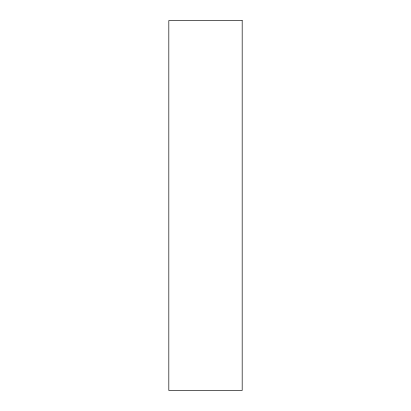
<?xml version="1.0" encoding="UTF-8"?>
<svg xmlns="http://www.w3.org/2000/svg" width="411" height="411" viewBox="0 0 411 411"><rect width="100%" height="100%" fill="white"/><g stroke="black" fill="none" stroke-linecap="round" stroke-linejoin="round"><path stroke-width="0.62" d="M242.182 20.55L168.818 20.55L168.818 390.45L242.182 390.45L242.182 20.55"/></g></svg>
